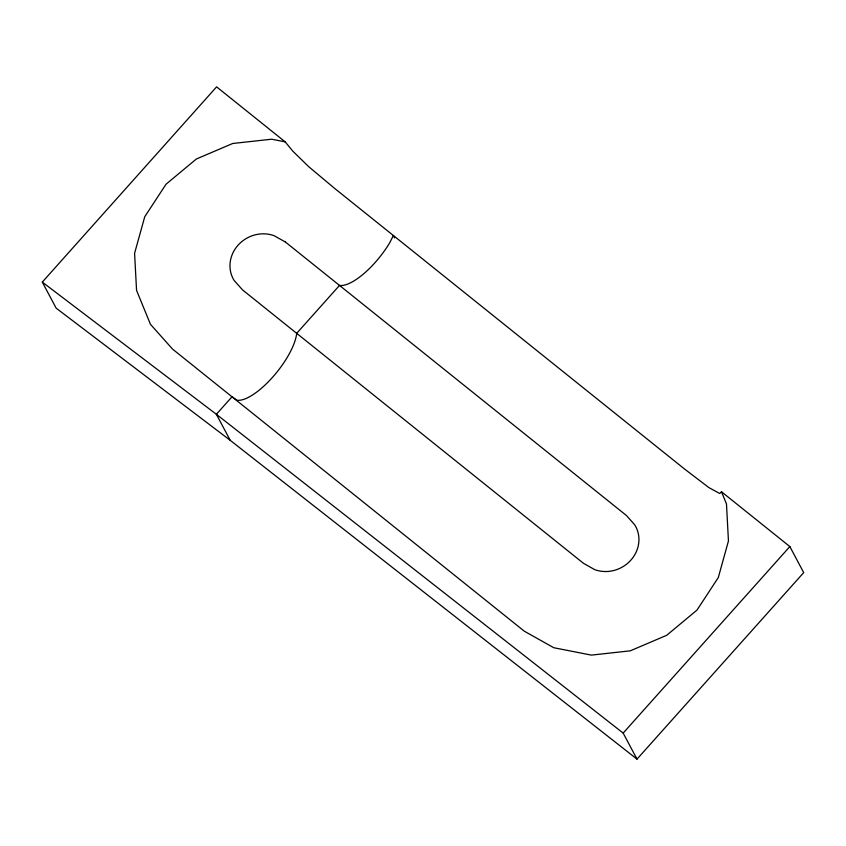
<?xml version="1.0" encoding="UTF-8"?>
<svg xmlns="http://www.w3.org/2000/svg" width="846" height="846" viewBox="0 0 846 846"><rect width="100%" height="100%" fill="white"/><g stroke="black" fill="none" stroke-linecap="round" stroke-linejoin="round"><path stroke-width="1.27" d="M42.3 282.099L216.597 86.863L285.176 141.864L292.79 151.138L308.832 166.789L334.826 188.563L684.615 469.075L708.863 487.582L719.745 493.514L721.479 491.748L789.847 546.569L803.7 572.615L637.006 759.137L230.228 440.332L56.153 308.145L42.3 282.099L216.375 414.286L623.164 733.091L637.006 759.137M623.164 733.091L789.847 546.569M285.176 141.864L271.651 139.209L232.735 143.482L196.346 159.006L166.017 184.248L144.74 216.745L134.588 253.314L136.555 290.368L150.451 324.293L172.542 349.102L524.298 631.179L553.77 647.729L591.386 655.111L630.291 650.828L666.69 635.304L697.019 610.061L718.296 577.564L728.448 540.996L726.481 503.941L721.479 491.748M230.228 440.332L216.375 414.286L232.016 396.785L236.922 400.211A48.201 16.994 -51.3 0 0 272.454 377.401A48.201 16.994 -51.3 0 0 296.692 333.335L339.51 285.419A48.201 16.994 -51.3 0 0 389.795 242.643L393.369 235.516L394.596 237.842M285.356 241.988L274.157 235.706A31.884 29.504 -28 0 0 238.064 245.192A31.884 29.504 -28 0 0 234.141 280.481L242.538 289.903L583.55 563.373L594.749 569.654A31.884 29.504 -28 0 0 630.841 560.168A31.884 29.504 -28 0 0 634.764 524.88L626.368 515.457L285.356 241.988"/></g></svg>
